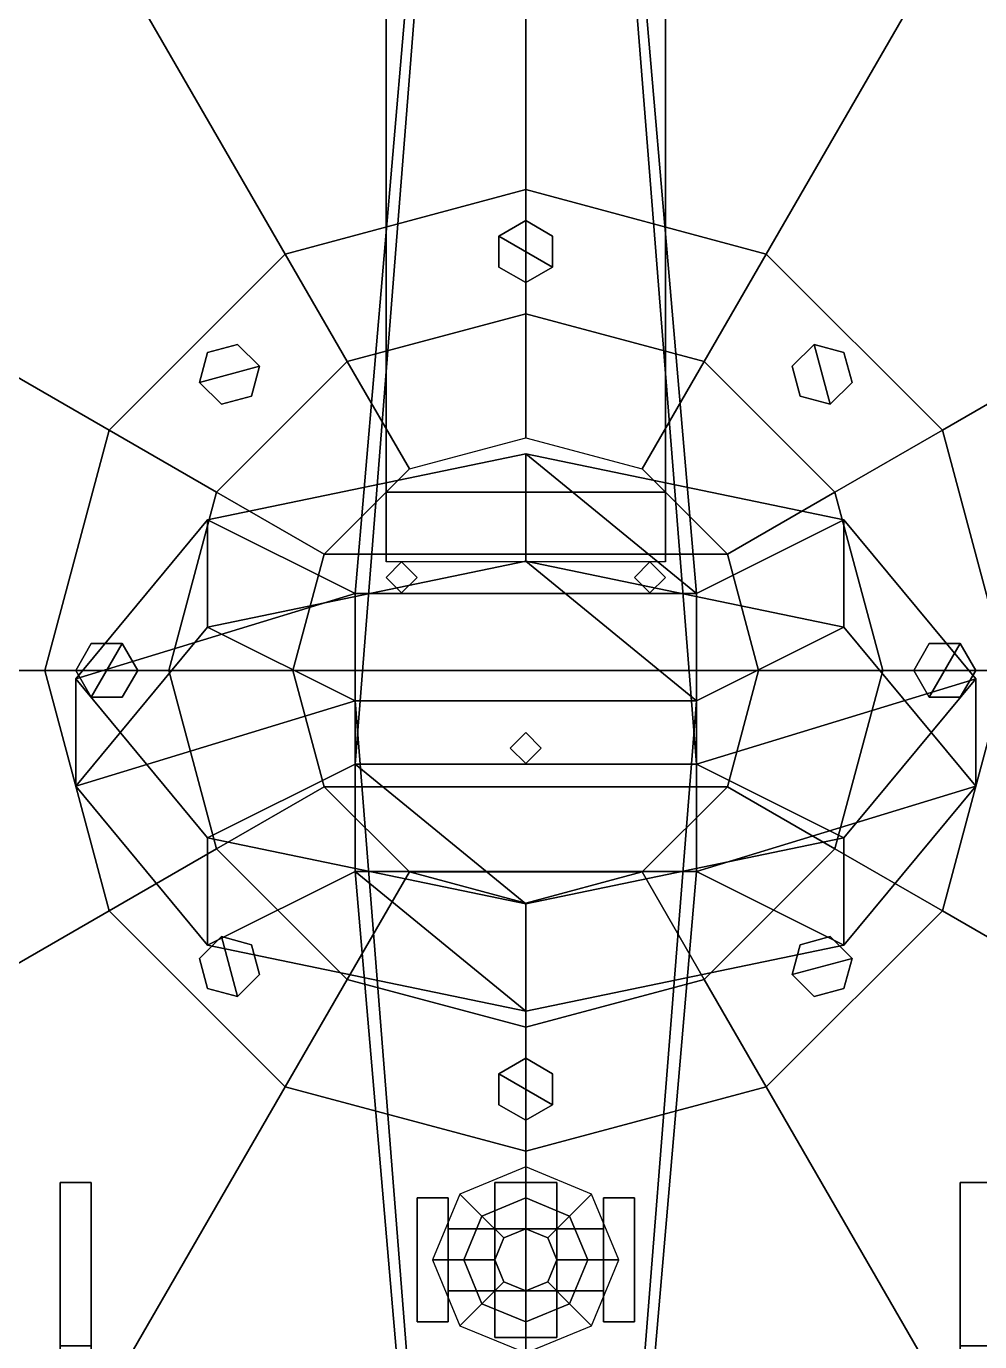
# Model space of a CAD drawing. Header units: millimetres. Extents: x -1.5 to 1.5, y -1.7 to 10.7.
# Drawn here: x -0.322 to 0.292, y -0.433 to 0.415 of the extents above; entities that cross this region are included whole.
import ezdxf

# ---------------------------------------------------------------- set-up
doc = ezdxf.new("R2010")
doc.units = ezdxf.units.MM
doc.layers.add('arm', color=5, linetype='Continuous')
doc.layers.add('turret', color=2, linetype='Continuous')

msp = doc.modelspace()

# ---------------------------------------------------------------- linework, layer by layer
for points in [[(-0.89, 1.7, 1.05), (-0.89, -1.7, 1.05), (0.89, -1.7, 1.05), (0.89, 1.7, 1.05)], [(-0.295, 0.51095, 1.05), (-0.51095, 0.295, 1.05), (-0.51095, 0.295, 1.1), (-0.295, 0.51095, 1.1)], [(-0.51095, -0.295, 1.05), (-0.295, -0.51095, 1.05), (-0.295, -0.51095, 1.1), (-0.51095, -0.295, 1.1)]]:
    msp.add_3dface(points)
at = {"layer": 'arm'}
for points in [[(-0.28, -0.43544, 3.43456), (-0.28, -0.33, 3.18), (-0.3, -0.33, 3.18), (-0.3, -0.43544, 3.43456)], [(-0.28, -0.33, 3.18), (-0.28, -0.43544, 2.92544), (-0.3, -0.43544, 2.92544), (-0.3, -0.33, 3.18)], [(-0.3, -0.59546, 3.50084), (-0.3, -0.43544, 3.43456), (-0.3, -0.33, 3.18), (-0.3, -0.59, 3.18)], [(-0.3, -0.58, 3.18), (-0.3, -0.33, 3.18), (-0.3, -0.43544, 2.92544), (-0.3, -0.59546, 2.85916)], [(-0.28, -0.94456, 3.43456), (-0.28, -0.33, 3.18), (-0.28, -0.43544, 3.43456), (-0.28, -0.69, 3.54)], [(-0.28, -1.05, 3.18), (-0.28, -0.43544, 2.92544), (-0.28, -0.33, 3.18), (-0.28, -0.94456, 3.43456)], [(0.28, -0.33, 3.18), (0.28, -0.94456, 2.92544), (0.28, -1.05, 3.18), (0.28, -0.43544, 3.43456)], [(0.28, -0.33, 3.18), (0.28, -0.43544, 3.43456), (0.3, -0.43544, 3.43456), (0.3, -0.33, 3.18)], [(0.28, -0.43544, 2.92544), (0.28, -0.69, 2.82), (0.28, -0.94456, 2.92544), (0.28, -0.33, 3.18)], [(0.28, -0.43544, 2.92544), (0.28, -0.33, 3.18), (0.3, -0.33, 3.18), (0.3, -0.43544, 2.92544)]]:
    msp.add_3dface(points, dxfattribs=at)
at = {"layer": 'turret'}
for points in [[(-0.06, 0.57086, 2.37804), (-0.11, -0.06036, 2.68474), (-0.11, 0.04964, 2.87526), (-0.06, 0.63086, 2.48196)], [(-0.06, 0.63086, 2.48196), (-0.11, 0.04964, 2.87526), (0.11, 0.04964, 2.87526), (0.06, 0.63086, 2.48196)], [(0.11, 0.04964, 2.87526), (0.11, -0.06036, 2.68474), (0.06, 0.57086, 2.37804), (0.06, 0.63086, 2.48196)], [(0, 0.6, 1.2), (-0.3, 0.51962, 1.2), (-0.155, 0.26847, 1.2), (0, 0.31, 1.2)], [(0.3, 0.51962, 1.2), (0, 0.6, 1.2), (0, 0.31, 1.2), (0.155, 0.26847, 1.2)], [(0.06, 0.57086, 2.37804), (0.11, -0.06036, 2.68474), (-0.11, -0.06036, 2.68474), (-0.06, 0.57086, 2.37804)], [(-0.3, 0.51962, 1.1), (-0.51962, 0.3, 1.1), (-0.51962, 0.3, 1.2), (-0.3, 0.51962, 1.2)], [(-0.3, 0.51962, 1.2), (-0.51962, 0.3, 1.2), (-0.26847, 0.155, 1.2), (-0.155, 0.26847, 1.2)], [(0.51962, 0.3, 1.2), (0.3, 0.51962, 1.2), (0.155, 0.26847, 1.2), (0.26847, 0.155, 1.2)], [(-0.09, 0.44, 1.94), (-0.09, 0.07, 1.94), (-0.09, 0.07, 2.19), (-0.09, 0.44, 2.19)], [(0.09, 0.44, 1.94), (0.09, 0.07, 1.94), (-0.09, 0.07, 1.94), (-0.09, 0.44, 1.94)], [(-0.09, 0.44, 2.19), (-0.09, 0.1149, 2.19), (0.09, 0.1149, 2.19), (0.09, 0.44, 2.19)], [(0.09, 0.07, 2.19), (0.09, 0.07, 1.94), (0.09, 0.44, 1.94), (0.09, 0.44, 2.19)], [(0, 0.31, 1.2), (-0.155, 0.26847, 1.2), (-0.155, 0.26847, 1.25), (0, 0.31, 1.25)], [(0, 0.31, 1.25), (-0.155, 0.26847, 1.25), (-0.115, 0.19919, 1.25), (0, 0.23, 1.25)], [(0.155, 0.26847, 1.2), (0, 0.31, 1.2), (0, 0.31, 1.25), (0.155, 0.26847, 1.25)], [(0.155, 0.26847, 1.25), (0, 0.31, 1.25), (0, 0.23, 1.25), (0.115, 0.19919, 1.25)], [(-0.51962, 0.3, 1.2), (-0.6, 0, 1.2), (-0.31, 0, 1.2), (-0.26847, 0.155, 1.2)], [(0.6, 0, 1.2), (0.51962, 0.3, 1.2), (0.26847, 0.155, 1.2), (0.31, 0, 1.2)], [(0, 0.29, 1.25), (-0.01732, 0.28, 1.25), (-0.01732, 0.28, 1.26), (0, 0.29, 1.26)], [(0.01732, 0.28, 1.26), (0, 0.29, 1.26), (-0.01732, 0.28, 1.26), (0.01732, 0.26, 1.26)], [(0.01732, 0.28, 1.25), (0, 0.29, 1.25), (0, 0.29, 1.26), (0.01732, 0.28, 1.26)], [(-0.01732, 0.28, 1.25), (-0.01732, 0.26, 1.25), (-0.01732, 0.26, 1.26), (-0.01732, 0.28, 1.26)], [(-0.01732, 0.26, 1.26), (0, 0.25, 1.26), (0.01732, 0.26, 1.26), (-0.01732, 0.28, 1.26)], [(0.01732, 0.26, 1.25), (0.01732, 0.28, 1.25), (0.01732, 0.28, 1.26), (0.01732, 0.26, 1.26)], [(-0.155, 0.26847, 1.2), (-0.26847, 0.155, 1.2), (-0.26847, 0.155, 1.25), (-0.155, 0.26847, 1.25)], [(-0.155, 0.26847, 1.25), (-0.26847, 0.155, 1.25), (-0.19919, 0.115, 1.25), (-0.115, 0.19919, 1.25)], [(0.26847, 0.155, 1.25), (0.155, 0.26847, 1.25), (0.115, 0.19919, 1.25), (0.19919, 0.115, 1.25)], [(0.26847, 0.155, 1.2), (0.155, 0.26847, 1.2), (0.155, 0.26847, 1.25), (0.26847, 0.155, 1.25)], [(-0.01732, 0.26, 1.25), (0, 0.25, 1.25), (0, 0.25, 1.26), (-0.01732, 0.26, 1.26)], [(0, 0.25, 1.25), (0.01732, 0.26, 1.25), (0.01732, 0.26, 1.26), (0, 0.25, 1.26)], [(0, 0.23, 1.25), (-0.115, 0.19919, 1.25), (-0.075, 0.1299, 2.19), (0, 0.15, 2.19)], [(0.115, 0.19919, 1.25), (0, 0.23, 1.25), (0, 0.15, 2.19), (0.075, 0.1299, 2.19)], [(-0.18574, 0.21024, 1.26), (-0.20506, 0.20506, 1.26), (-0.21024, 0.18574, 1.26), (-0.1716, 0.1961, 1.26)], [(-0.20506, 0.20506, 1.25), (-0.21024, 0.18574, 1.25), (-0.21024, 0.18574, 1.26), (-0.20506, 0.20506, 1.26)], [(-0.18574, 0.21024, 1.25), (-0.20506, 0.20506, 1.25), (-0.20506, 0.20506, 1.26), (-0.18574, 0.21024, 1.26)], [(-0.1716, 0.1961, 1.25), (-0.18574, 0.21024, 1.25), (-0.18574, 0.21024, 1.26), (-0.1716, 0.1961, 1.26)], [(0.18574, 0.21024, 1.25), (0.1716, 0.1961, 1.25), (0.1716, 0.1961, 1.26), (0.18574, 0.21024, 1.26)], [(0.1716, 0.1961, 1.26), (0.17678, 0.17678, 1.26), (0.1961, 0.1716, 1.26), (0.18574, 0.21024, 1.26)], [(0.20506, 0.20506, 1.25), (0.18574, 0.21024, 1.25), (0.18574, 0.21024, 1.26), (0.20506, 0.20506, 1.26)], [(0.21024, 0.18574, 1.26), (0.20506, 0.20506, 1.26), (0.18574, 0.21024, 1.26), (0.1961, 0.1716, 1.26)], [(0.21024, 0.18574, 1.25), (0.20506, 0.20506, 1.25), (0.20506, 0.20506, 1.26), (0.21024, 0.18574, 1.26)], [(-0.1961, 0.1716, 1.26), (-0.17678, 0.17678, 1.26), (-0.1716, 0.1961, 1.26), (-0.21024, 0.18574, 1.26)], [(-0.115, 0.19919, 1.25), (-0.19919, 0.115, 1.25), (-0.1299, 0.075, 2.19), (-0.075, 0.1299, 2.19)], [(-0.17678, 0.17678, 1.25), (-0.1716, 0.1961, 1.25), (-0.1716, 0.1961, 1.26), (-0.17678, 0.17678, 1.26)], [(0.19919, 0.115, 1.25), (0.115, 0.19919, 1.25), (0.075, 0.1299, 2.19), (0.1299, 0.075, 2.19)], [(0.1716, 0.1961, 1.25), (0.17678, 0.17678, 1.25), (0.17678, 0.17678, 1.26), (0.1716, 0.1961, 1.26)], [(-0.21024, 0.18574, 1.25), (-0.1961, 0.1716, 1.25), (-0.1961, 0.1716, 1.26), (-0.21024, 0.18574, 1.26)], [(0.1961, 0.1716, 1.25), (0.21024, 0.18574, 1.25), (0.21024, 0.18574, 1.26), (0.1961, 0.1716, 1.26)], [(-0.1961, 0.1716, 1.25), (-0.17678, 0.17678, 1.25), (-0.17678, 0.17678, 1.26), (-0.1961, 0.1716, 1.26)], [(0.17678, 0.17678, 1.25), (0.1961, 0.1716, 1.25), (0.1961, 0.1716, 1.26), (0.17678, 0.17678, 1.26)], [(-0.26847, 0.155, 1.2), (-0.31, 0, 1.2), (-0.31, 0, 1.25), (-0.26847, 0.155, 1.25)], [(-0.26847, 0.155, 1.25), (-0.31, 0, 1.25), (-0.23, 0, 1.25), (-0.19919, 0.115, 1.25)], [(0.31, 0, 1.25), (0.26847, 0.155, 1.25), (0.19919, 0.115, 1.25), (0.23, 0, 1.25)], [(0.31, 0, 1.2), (0.26847, 0.155, 1.2), (0.26847, 0.155, 1.25), (0.31, 0, 1.25)], [(0, 0.13964, 3.03115), (-0.20506, 0.09717, 2.95759), (-0.20506, 0.02789, 2.99759), (0, 0.07036, 3.07115)], [(0.11, 0.04964, 2.87526), (-0.11, 0.04964, 2.87526), (-0.20506, 0.09717, 2.95759), (0, 0.13964, 3.03115)], [(0.20506, 0.09717, 2.95759), (0, 0.13964, 3.03115), (0, 0.07036, 3.07115), (0.20506, 0.02789, 2.99759)], [(0.11, 0.04964, 2.87526), (0.11, 0.04964, 2.87526), (0, 0.13964, 3.03115), (0.20506, 0.09717, 2.95759)], [(-0.19919, 0.115, 1.25), (-0.23, 0, 1.25), (-0.15, 0, 2.19), (-0.1299, 0.075, 2.19)], [(-0.09, 0.1149, 2.19), (-0.1299, 0.075, 2.19), (0.1299, 0.075, 2.19), (0.09, 0.1149, 2.19)], [(0.23, 0, 1.25), (0.19919, 0.115, 1.25), (0.1299, 0.075, 2.19), (0.15, 0, 2.19)], [(-0.20506, 0.09717, 2.95759), (-0.29, -0.00536, 2.78), (-0.29, -0.07464, 2.82), (-0.20506, 0.02789, 2.99759)], [(-0.11, 0.04964, 2.87526), (-0.11, 0.04964, 2.87526), (-0.29, -0.00536, 2.78), (-0.20506, 0.09717, 2.95759)], [(0.11, -0.06036, 2.68474), (0.11, 0.04964, 2.87526), (0.20506, 0.09717, 2.95759), (0.29, -0.00536, 2.78)], [(0.29, -0.00536, 2.78), (0.20506, 0.09717, 2.95759), (0.20506, 0.02789, 2.99759), (0.29, -0.07464, 2.82)], [(0, 0.07036, 3.07115), (-0.20506, 0.02789, 2.99759), (-0.11, -0.01964, 2.91526), (0.11, -0.01964, 2.91526)], [(-0.1299, 0.075, 2.19), (-0.15, 0, 2.19), (0.15, 0, 2.19), (0.1299, 0.075, 2.19)], [(-0.08, 0.07, 2.19), (-0.09, 0.06, 2.19), (-0.09, 0.06, 2.63), (-0.08, 0.07, 2.63)], [(-0.07, 0.06, 2.19), (-0.08, 0.07, 2.19), (-0.08, 0.07, 2.63), (-0.07, 0.06, 2.63)], [(0.20506, 0.02789, 2.99759), (0, 0.07036, 3.07115), (0.11, -0.01964, 2.91526)], [(0.08, 0.07, 2.19), (0.07, 0.06, 2.19), (0.07, 0.06, 2.63), (0.08, 0.07, 2.63)], [(0.09, 0.06, 2.19), (0.08, 0.07, 2.19), (0.08, 0.07, 2.63), (0.09, 0.06, 2.63)], [(-0.09, 0.06, 2.19), (-0.08, 0.05, 2.19), (-0.08, 0.05, 2.64), (-0.09, 0.06, 2.63)], [(-0.08, 0.05, 2.19), (-0.07, 0.06, 2.19), (-0.07, 0.06, 2.63), (-0.08, 0.05, 2.64)], [(0.07, 0.06, 2.19), (0.08, 0.05, 2.19), (0.08, 0.05, 2.64), (0.07, 0.06, 2.63)], [(0.08, 0.05, 2.19), (0.09, 0.06, 2.19), (0.09, 0.06, 2.63), (0.08, 0.05, 2.64)], [(-0.11, 0.04964, 2.87526), (-0.11, -0.06036, 2.68474), (-0.20506, -0.10789, 2.60241), (-0.29, -0.00536, 2.78)], [(-0.20506, 0.02789, 2.99759), (-0.29, -0.07464, 2.82), (-0.11, -0.01964, 2.91526)], [(0.29, -0.07464, 2.82), (0.20506, 0.02789, 2.99759), (0.11, -0.01964, 2.91526), (0.11, -0.12964, 2.72474)], [(-0.28, 0.01732, 1.25), (-0.29, 0, 1.25), (-0.29, 0, 1.26), (-0.28, 0.01732, 1.26)], [(-0.28, 0.01732, 1.26), (-0.29, 0, 1.26), (-0.28, -0.01732, 1.26), (-0.26, 0.01732, 1.26)], [(-0.26, 0.01732, 1.25), (-0.28, 0.01732, 1.25), (-0.28, 0.01732, 1.26), (-0.26, 0.01732, 1.26)], [(-0.26, -0.01732, 1.26), (-0.25, 0, 1.26), (-0.26, 0.01732, 1.26), (-0.28, -0.01732, 1.26)], [(-0.25, 0, 1.25), (-0.26, 0.01732, 1.25), (-0.26, 0.01732, 1.26), (-0.25, 0, 1.26)], [(0.26, 0.01732, 1.25), (0.25, 0, 1.25), (0.25, 0, 1.26), (0.26, 0.01732, 1.26)], [(0.26, 0.01732, 1.26), (0.25, 0, 1.26), (0.26, -0.01732, 1.26), (0.28, 0.01732, 1.26)], [(0.28, 0.01732, 1.25), (0.26, 0.01732, 1.25), (0.26, 0.01732, 1.26), (0.28, 0.01732, 1.26)], [(0.28, -0.01732, 1.26), (0.29, 0, 1.26), (0.28, 0.01732, 1.26), (0.26, -0.01732, 1.26)], [(0.29, 0, 1.25), (0.28, 0.01732, 1.25), (0.28, 0.01732, 1.26), (0.29, 0, 1.26)], [(-0.6, 0, 1.2), (-0.51962, -0.3, 1.2), (-0.26847, -0.155, 1.2), (-0.31, 0, 1.2)], [(-0.31, 0, 1.2), (-0.26847, -0.155, 1.2), (-0.26847, -0.155, 1.25), (-0.31, 0, 1.25)], [(-0.31, 0, 1.25), (-0.26847, -0.155, 1.25), (-0.19919, -0.115, 1.25), (-0.23, 0, 1.25)], [(-0.29, 0, 1.25), (-0.28, -0.01732, 1.25), (-0.28, -0.01732, 1.26), (-0.29, 0, 1.26)], [(-0.26, -0.01732, 1.25), (-0.25, 0, 1.25), (-0.25, 0, 1.26), (-0.26, -0.01732, 1.26)], [(-0.23, 0, 1.25), (-0.19919, -0.115, 1.25), (-0.1299, -0.075, 2.19), (-0.15, 0, 2.19)], [(-0.15, 0, 2.19), (-0.1299, -0.075, 2.19), (0.1299, -0.075, 2.19), (0.15, 0, 2.19)], [(0.19919, -0.115, 1.25), (0.23, 0, 1.25), (0.15, 0, 2.19), (0.1299, -0.075, 2.19)], [(0.26847, -0.155, 1.2), (0.31, 0, 1.2), (0.31, 0, 1.25), (0.26847, -0.155, 1.25)], [(-0.29, -0.00536, 2.78), (-0.20506, -0.10789, 2.60241), (-0.20506, -0.17717, 2.64241), (-0.29, -0.07464, 2.82)], [(0.11, -0.06036, 2.68474), (0.11, -0.06036, 2.68474), (0.29, -0.00536, 2.78), (0.20506, -0.10789, 2.60241)], [(0.26847, -0.155, 1.25), (0.31, 0, 1.25), (0.23, 0, 1.25), (0.19919, -0.115, 1.25)], [(0.20506, -0.10789, 2.60241), (0.29, -0.00536, 2.78), (0.29, -0.07464, 2.82), (0.20506, -0.17717, 2.64241)], [(0.25, 0, 1.25), (0.26, -0.01732, 1.25), (0.26, -0.01732, 1.26), (0.25, 0, 1.26)], [(0.51962, -0.3, 1.2), (0.6, 0, 1.2), (0.31, 0, 1.2), (0.26847, -0.155, 1.2)], [(0.28, -0.01732, 1.25), (0.29, 0, 1.25), (0.29, 0, 1.26), (0.28, -0.01732, 1.26)], [(-0.29, -0.07464, 2.82), (-0.20506, -0.17717, 2.64241), (-0.11, -0.12964, 2.72474), (-0.11, -0.01964, 2.91526)], [(-0.28, -0.01732, 1.25), (-0.26, -0.01732, 1.25), (-0.26, -0.01732, 1.26), (-0.28, -0.01732, 1.26)], [(-0.06, -0.65086, 3.22196), (-0.11, -0.01964, 2.91526), (-0.11, -0.12964, 2.72474), (-0.06, -0.71086, 3.11804)], [(0.06, -0.65086, 3.22196), (0.11, -0.01964, 2.91526), (-0.11, -0.01964, 2.91526), (-0.06, -0.65086, 3.22196)], [(0.11, -0.12964, 2.72474), (0.11, -0.01964, 2.91526), (0.06, -0.65086, 3.22196), (0.06, -0.71086, 3.11804)], [(0.26, -0.01732, 1.25), (0.28, -0.01732, 1.25), (0.28, -0.01732, 1.26), (0.26, -0.01732, 1.26)], [(0, -0.04, 2.19), (-0.01, -0.05, 2.19), (-0.01, -0.05, 2.68), (0, -0.04, 2.68)], [(0.01, -0.05, 2.19), (0, -0.04, 2.19), (0, -0.04, 2.68), (0.01, -0.05, 2.68)], [(-0.01, -0.05, 2.19), (0, -0.06, 2.19), (0, -0.06, 2.69), (-0.01, -0.05, 2.68)], [(0, -0.06, 2.19), (0.01, -0.05, 2.19), (0.01, -0.05, 2.68), (0, -0.06, 2.69)], [(-0.11, -0.06036, 2.68474), (-0.11, -0.06036, 2.68474), (0, -0.15036, 2.52885), (-0.20506, -0.10789, 2.60241)], [(-0.11, -0.06036, 2.68474), (0.11, -0.06036, 2.68474), (0.20506, -0.10789, 2.60241), (0, -0.15036, 2.52885)], [(-0.19919, -0.115, 1.25), (-0.115, -0.19919, 1.25), (-0.075, -0.1299, 2.19), (-0.1299, -0.075, 2.19)], [(-0.1299, -0.075, 2.19), (-0.075, -0.1299, 2.19), (0.075, -0.1299, 2.19), (0.1299, -0.075, 2.19)], [(0.115, -0.19919, 1.25), (0.19919, -0.115, 1.25), (0.1299, -0.075, 2.19), (0.075, -0.1299, 2.19)], [(0.20506, -0.17717, 2.64241), (0.29, -0.07464, 2.82), (0.11, -0.12964, 2.72474)], [(-0.20506, -0.10789, 2.60241), (0, -0.15036, 2.52885), (0, -0.21964, 2.56885), (-0.20506, -0.17717, 2.64241)], [(0, -0.15036, 2.52885), (0.20506, -0.10789, 2.60241), (0.20506, -0.17717, 2.64241), (0, -0.21964, 2.56885)], [(-0.26847, -0.155, 1.25), (-0.155, -0.26847, 1.25), (-0.115, -0.19919, 1.25), (-0.19919, -0.115, 1.25)], [(0.155, -0.26847, 1.25), (0.26847, -0.155, 1.25), (0.19919, -0.115, 1.25), (0.115, -0.19919, 1.25)], [(-0.20506, -0.17717, 2.64241), (0, -0.21964, 2.56885), (-0.11, -0.12964, 2.72474)], [(-0.115, -0.19919, 1.25), (0, -0.23, 1.25), (0, -0.15, 2.19), (-0.075, -0.1299, 2.19)], [(-0.06, -0.71086, 3.11804), (-0.11, -0.12964, 2.72474), (0.11, -0.12964, 2.72474), (0.06, -0.71086, 3.11804)], [(0, -0.21964, 2.56885), (0.20506, -0.17717, 2.64241), (0.11, -0.12964, 2.72474), (-0.11, -0.12964, 2.72474)], [(-0.075, -0.1299, 2.19), (0, -0.15, 2.19), (0, -0.15, 2.19), (0.075, -0.1299, 2.19)], [(0, -0.23, 1.25), (0.115, -0.19919, 1.25), (0.075, -0.1299, 2.19), (0, -0.15, 2.19)], [(-0.51962, -0.3, 1.2), (-0.3, -0.51962, 1.2), (-0.155, -0.26847, 1.2), (-0.26847, -0.155, 1.2)], [(-0.26847, -0.155, 1.2), (-0.155, -0.26847, 1.2), (-0.155, -0.26847, 1.25), (-0.26847, -0.155, 1.25)], [(0.155, -0.26847, 1.2), (0.26847, -0.155, 1.2), (0.26847, -0.155, 1.25), (0.155, -0.26847, 1.25)], [(0.3, -0.51962, 1.2), (0.51962, -0.3, 1.2), (0.26847, -0.155, 1.2), (0.155, -0.26847, 1.2)], [(-0.1961, -0.1716, 1.25), (-0.21024, -0.18574, 1.25), (-0.21024, -0.18574, 1.26), (-0.1961, -0.1716, 1.26)], [(-0.21024, -0.18574, 1.26), (-0.20506, -0.20506, 1.26), (-0.18574, -0.21024, 1.26), (-0.1961, -0.1716, 1.26)], [(-0.17678, -0.17678, 1.25), (-0.1961, -0.1716, 1.25), (-0.1961, -0.1716, 1.26), (-0.17678, -0.17678, 1.26)], [(-0.1716, -0.1961, 1.26), (-0.17678, -0.17678, 1.26), (-0.1961, -0.1716, 1.26), (-0.18574, -0.21024, 1.26)], [(-0.1716, -0.1961, 1.25), (-0.17678, -0.17678, 1.25), (-0.17678, -0.17678, 1.26), (-0.1716, -0.1961, 1.26)], [(0.1961, -0.1716, 1.26), (0.17678, -0.17678, 1.26), (0.1716, -0.1961, 1.26), (0.21024, -0.18574, 1.26)], [(0.17678, -0.17678, 1.25), (0.1716, -0.1961, 1.25), (0.1716, -0.1961, 1.26), (0.17678, -0.17678, 1.26)], [(0.1961, -0.1716, 1.25), (0.17678, -0.17678, 1.25), (0.17678, -0.17678, 1.26), (0.1961, -0.1716, 1.26)], [(0.21024, -0.18574, 1.25), (0.1961, -0.1716, 1.25), (0.1961, -0.1716, 1.26), (0.21024, -0.18574, 1.26)], [(-0.21024, -0.18574, 1.25), (-0.20506, -0.20506, 1.25), (-0.20506, -0.20506, 1.26), (-0.21024, -0.18574, 1.26)], [(0.18574, -0.21024, 1.26), (0.20506, -0.20506, 1.26), (0.21024, -0.18574, 1.26), (0.1716, -0.1961, 1.26)], [(0.20506, -0.20506, 1.25), (0.21024, -0.18574, 1.25), (0.21024, -0.18574, 1.26), (0.20506, -0.20506, 1.26)], [(-0.18574, -0.21024, 1.25), (-0.1716, -0.1961, 1.25), (-0.1716, -0.1961, 1.26), (-0.18574, -0.21024, 1.26)], [(-0.155, -0.26847, 1.25), (0, -0.31, 1.25), (0, -0.23, 1.25), (-0.115, -0.19919, 1.25)], [(0, -0.31, 1.25), (0.155, -0.26847, 1.25), (0.115, -0.19919, 1.25), (0, -0.23, 1.25)], [(0.1716, -0.1961, 1.25), (0.18574, -0.21024, 1.25), (0.18574, -0.21024, 1.26), (0.1716, -0.1961, 1.26)], [(-0.20506, -0.20506, 1.25), (-0.18574, -0.21024, 1.25), (-0.18574, -0.21024, 1.26), (-0.20506, -0.20506, 1.26)], [(0.18574, -0.21024, 1.25), (0.20506, -0.20506, 1.25), (0.20506, -0.20506, 1.26), (0.18574, -0.21024, 1.26)], [(0, -0.25, 1.25), (-0.01732, -0.26, 1.25), (-0.01732, -0.26, 1.26), (0, -0.25, 1.26)], [(0.01732, -0.26, 1.26), (0, -0.25, 1.26), (-0.01732, -0.26, 1.26), (0.01732, -0.28, 1.26)], [(0.01732, -0.26, 1.25), (0, -0.25, 1.25), (0, -0.25, 1.26), (0.01732, -0.26, 1.26)], [(-0.01732, -0.26, 1.25), (-0.01732, -0.28, 1.25), (-0.01732, -0.28, 1.26), (-0.01732, -0.26, 1.26)], [(-0.01732, -0.28, 1.26), (0, -0.29, 1.26), (0.01732, -0.28, 1.26), (-0.01732, -0.26, 1.26)], [(0.01732, -0.28, 1.25), (0.01732, -0.26, 1.25), (0.01732, -0.26, 1.26), (0.01732, -0.28, 1.26)], [(-0.3, -0.51962, 1.2), (0, -0.6, 1.2), (0, -0.31, 1.2), (-0.155, -0.26847, 1.2)], [(-0.155, -0.26847, 1.2), (0, -0.31, 1.2), (0, -0.31, 1.25), (-0.155, -0.26847, 1.25)], [(0, -0.31, 1.2), (0.155, -0.26847, 1.2), (0.155, -0.26847, 1.25), (0, -0.31, 1.25)], [(0, -0.6, 1.2), (0.3, -0.51962, 1.2), (0.155, -0.26847, 1.2), (0, -0.31, 1.2)], [(-0.01732, -0.28, 1.25), (0, -0.29, 1.25), (0, -0.29, 1.26), (-0.01732, -0.28, 1.26)], [(0, -0.29, 1.25), (0.01732, -0.28, 1.25), (0.01732, -0.28, 1.26), (0, -0.29, 1.26)], [(-0.51962, -0.3, 1.1), (-0.3, -0.51962, 1.1), (-0.3, -0.51962, 1.2), (-0.51962, -0.3, 1.2)], [(0, -0.32, 1.27), (-0.04243, -0.33757, 1.27), (-0.02828, -0.35172, 1.97), (0, -0.34, 1.97)], [(0.04243, -0.33757, 1.27), (0, -0.32, 1.27), (0, -0.34, 1.97), (0.02828, -0.35172, 1.97)], [(-0.02, -0.33, 1.24), (0.02, -0.33, 1.24), (0.02, -0.36, 1.21), (-0.02, -0.36, 1.21)], [(-0.02, -0.33, 1.27), (0.02, -0.33, 1.27), (0.02, -0.33, 1.24), (-0.02, -0.33, 1.24)], [(-0.02, -0.43, 1.27), (-0.02, -0.33, 1.27), (-0.02, -0.33, 1.24), (-0.02, -0.43, 1.24)], [(-0.02, -0.43, 1.24), (-0.02, -0.33, 1.24), (-0.02, -0.36, 1.21), (-0.02, -0.4, 1.21)], [(0.02, -0.33, 1.24), (0.02, -0.43, 1.24), (0.02, -0.4, 1.21), (0.02, -0.36, 1.21)], [(0.02, -0.33, 1.27), (0.02, -0.43, 1.27), (0.02, -0.43, 1.24), (0.02, -0.33, 1.24)], [(-0.04243, -0.33757, 1.27), (-0.06, -0.38, 1.27), (-0.04, -0.38, 1.97), (-0.02828, -0.35172, 1.97)], [(0.06, -0.38, 1.27), (0.04243, -0.33757, 1.27), (0.02828, -0.35172, 1.97), (0.04, -0.38, 1.97)], [(-0.07, -0.34, 1.2), (-0.07, -0.42, 1.2), (-0.07, -0.42, 1.26), (-0.07, -0.34, 1.26)], [(-0.07, -0.34, 1.26), (-0.05, -0.34, 1.26), (-0.05, -0.34, 1.2), (-0.07, -0.34, 1.2)], [(-0.07, -0.42, 1.26), (-0.05, -0.42, 1.26), (-0.05, -0.34, 1.26), (-0.07, -0.34, 1.26)], [(-0.05, -0.34, 1.26), (-0.05, -0.42, 1.26), (-0.05, -0.42, 1.2), (-0.05, -0.34, 1.2)], [(0, -0.34, 1.97), (-0.02828, -0.35172, 1.97), (-0.01414, -0.36586, 1.97), (0, -0.36, 1.97)], [(0.02828, -0.35172, 1.97), (0, -0.34, 1.97), (0, -0.36, 1.97), (0.01414, -0.36586, 1.97)], [(0.05, -0.42, 1.26), (0.07, -0.42, 1.26), (0.07, -0.34, 1.26), (0.05, -0.34, 1.26)], [(0.05, -0.34, 1.26), (0.07, -0.34, 1.26), (0.07, -0.34, 1.2), (0.05, -0.34, 1.2)], [(0.05, -0.34, 1.2), (0.05, -0.42, 1.2), (0.05, -0.42, 1.26), (0.05, -0.34, 1.26)], [(0.07, -0.34, 1.26), (0.07, -0.42, 1.26), (0.07, -0.42, 1.2), (0.07, -0.34, 1.2)], [(-0.02828, -0.35172, 1.97), (-0.04, -0.38, 1.97), (-0.02, -0.38, 1.97), (-0.01414, -0.36586, 1.97)], [(0.04, -0.38, 1.97), (0.02828, -0.35172, 1.97), (0.01414, -0.36586, 1.97), (0.02, -0.38, 1.97)], [(-0.02, -0.38, 1.26), (-0.02, -0.36, 1.24), (-0.05, -0.36, 1.24), (-0.05, -0.38, 1.26)], [(-0.02, -0.36, 1.24), (-0.02, -0.38, 1.22), (-0.05, -0.38, 1.22), (-0.05, -0.36, 1.24)], [(-0.02, -0.36, 1.21), (0.02, -0.36, 1.21), (0.02, -0.4, 1.21), (-0.02, -0.4, 1.21)], [(0, -0.36, 1.97), (-0.01414, -0.36586, 1.97), (-0.01414, -0.36586, 2.89), (0, -0.36, 2.89)], [(0.01414, -0.36586, 1.97), (0, -0.36, 1.97), (0, -0.36, 2.89), (0.01414, -0.36586, 2.89)], [(0.05, -0.38, 1.26), (0.05, -0.36, 1.24), (0.02, -0.36, 1.24), (0.02, -0.38, 1.26)], [(0.05, -0.36, 1.24), (0.05, -0.38, 1.22), (0.02, -0.38, 1.22), (0.02, -0.36, 1.24)], [(-0.01414, -0.36586, 1.97), (-0.02, -0.38, 1.97), (-0.02, -0.38, 2.9), (-0.01414, -0.36586, 2.89)], [(0.02, -0.38, 1.97), (0.01414, -0.36586, 1.97), (0.01414, -0.36586, 2.89), (0.02, -0.38, 2.9)], [(-0.06, -0.38, 1.27), (-0.04243, -0.42243, 1.27), (-0.02828, -0.40828, 1.97), (-0.04, -0.38, 1.97)], [(-0.02, -0.4, 1.24), (-0.02, -0.38, 1.26), (-0.05, -0.38, 1.26), (-0.05, -0.4, 1.24)], [(-0.02, -0.38, 1.22), (-0.02, -0.4, 1.24), (-0.05, -0.4, 1.24), (-0.05, -0.38, 1.22)], [(-0.04, -0.38, 1.97), (-0.02828, -0.40828, 1.97), (-0.01414, -0.39414, 1.97), (-0.02, -0.38, 1.97)], [(-0.02, -0.38, 1.97), (-0.01414, -0.39414, 1.97), (-0.01414, -0.39414, 2.91), (-0.02, -0.38, 2.9)], [(0.01414, -0.39414, 1.97), (0.02, -0.38, 1.97), (0.02, -0.38, 2.9), (0.01414, -0.39414, 2.91)], [(0.02828, -0.40828, 1.97), (0.04, -0.38, 1.97), (0.02, -0.38, 1.97), (0.01414, -0.39414, 1.97)], [(0.05, -0.4, 1.24), (0.05, -0.38, 1.26), (0.02, -0.38, 1.26), (0.02, -0.4, 1.24)], [(0.05, -0.38, 1.22), (0.05, -0.4, 1.24), (0.02, -0.4, 1.24), (0.02, -0.38, 1.22)], [(0.04243, -0.42243, 1.27), (0.06, -0.38, 1.27), (0.04, -0.38, 1.97), (0.02828, -0.40828, 1.97)], [(-0.02828, -0.40828, 1.97), (0, -0.42, 1.97), (0, -0.4, 1.97), (-0.01414, -0.39414, 1.97)], [(-0.01414, -0.39414, 1.97), (0, -0.4, 1.97), (0, -0.4, 2.92), (-0.01414, -0.39414, 2.91)], [(0, -0.4, 1.97), (0.01414, -0.39414, 1.97), (0.01414, -0.39414, 2.91), (0, -0.4, 2.92)], [(0, -0.42, 1.97), (0.02828, -0.40828, 1.97), (0.01414, -0.39414, 1.97), (0, -0.4, 1.97)], [(-0.02, -0.4, 1.21), (0.02, -0.4, 1.21), (0.02, -0.43, 1.24), (-0.02, -0.43, 1.24)], [(-0.04243, -0.42243, 1.27), (0, -0.44, 1.27), (0, -0.42, 1.97), (-0.02828, -0.40828, 1.97)], [(0, -0.44, 1.27), (0.04243, -0.42243, 1.27), (0.02828, -0.40828, 1.97), (0, -0.42, 1.97)], [(-0.07, -0.42, 1.2), (-0.05, -0.42, 1.2), (-0.05, -0.42, 1.26), (-0.07, -0.42, 1.26)], [(0.05, -0.42, 1.2), (0.07, -0.42, 1.2), (0.07, -0.42, 1.26), (0.05, -0.42, 1.26)], [(-0.02, -0.43, 1.24), (0.02, -0.43, 1.24), (0.02, -0.43, 1.27), (-0.02, -0.43, 1.27)]]:
    msp.add_3dface(points, dxfattribs=at)

doc.saveas('drawing.dxf')
